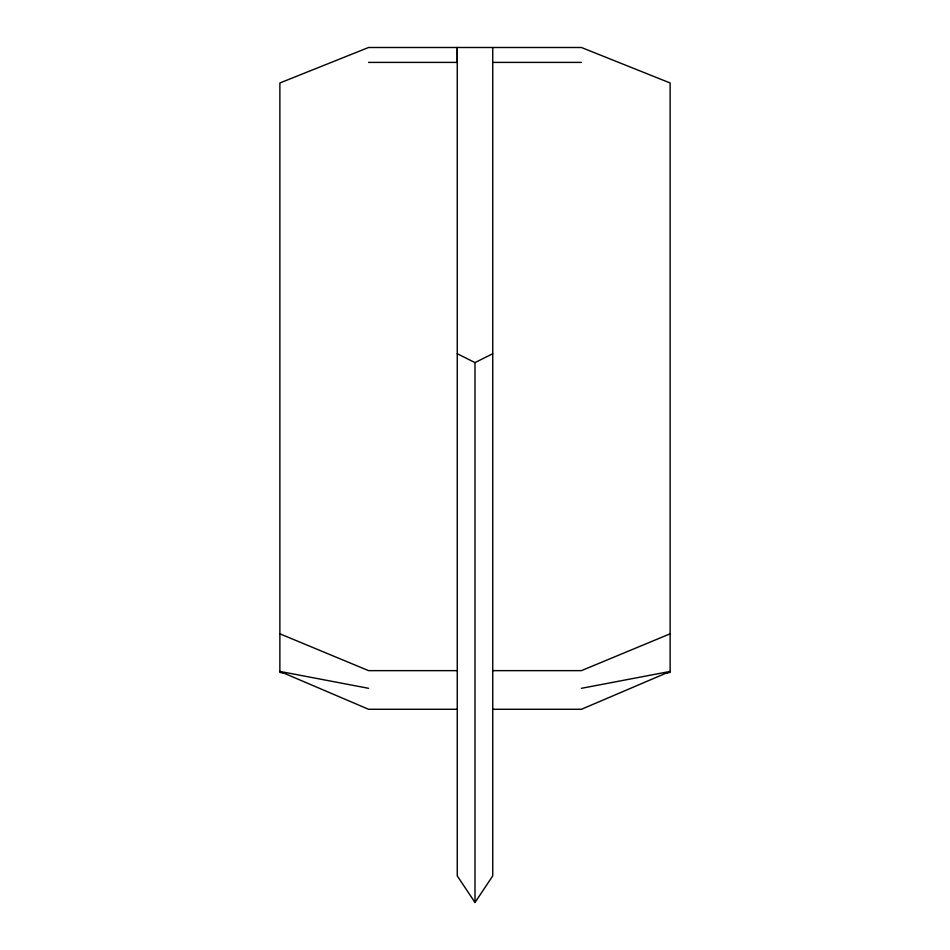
<?xml version="1.0" encoding="UTF-8"?>
<svg xmlns="http://www.w3.org/2000/svg" width="950" height="950" viewBox="0 0 950 950"><rect width="100%" height="100%" fill="white"/><g stroke="black" fill="none" stroke-linecap="round" stroke-linejoin="round"><path stroke-width="1.43" d="M368.564 62.403L457.259 62.403L457.259 47.5L457.259 875.888L475 902.5L492.741 875.888L492.741 47.5M457.259 353.721L475 362.591L492.741 353.721M670.13 633.816L581.436 670.641L492.741 670.641M581.436 688.311L670.13 671.424L581.436 709.282L492.741 709.282M666.14 673.123L670.13 672.41L670.13 82.982L581.436 47.5L368.564 47.5L279.87 82.982L279.87 672.41L283.86 673.123M492.741 62.403L581.436 62.403M457.259 670.641L368.564 670.641L279.87 633.816M457.259 709.282L368.564 709.282L279.87 671.424L368.564 688.311M475 362.591L475 902.5"/></g></svg>
